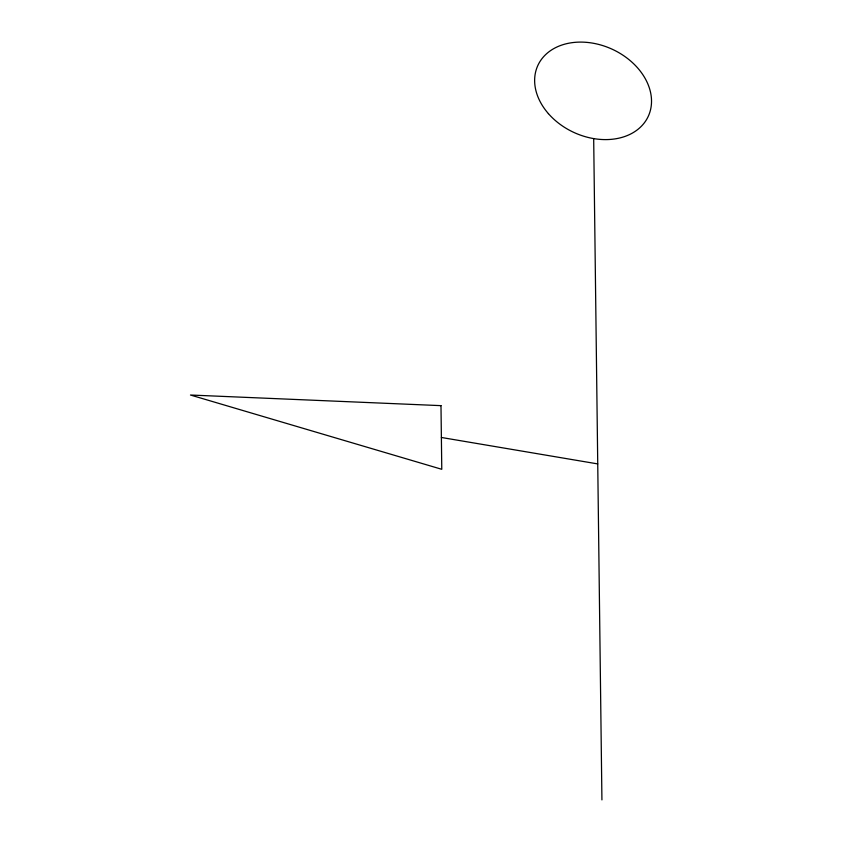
<?xml version="1.0" encoding="UTF-8"?>
<svg xmlns="http://www.w3.org/2000/svg" width="842" height="842" viewBox="0 0 842 842"><rect width="100%" height="100%" fill="white"/><g stroke="black" fill="none" stroke-linecap="round" stroke-linejoin="round"><path stroke-width="1.26" d="M441.376 437.472L597.736 463.91M593.684 138.593L601.925 799.9M440.987 405.644L190.471 395.024L441.776 469.299L440.987 405.644M548.395 113.628A60.782 45.805 24.7 0 0 648.045 116.796A60.782 45.805 24.7 0 0 582.811 42.132A60.782 45.805 24.7 0 0 548.395 113.628"/></g></svg>
